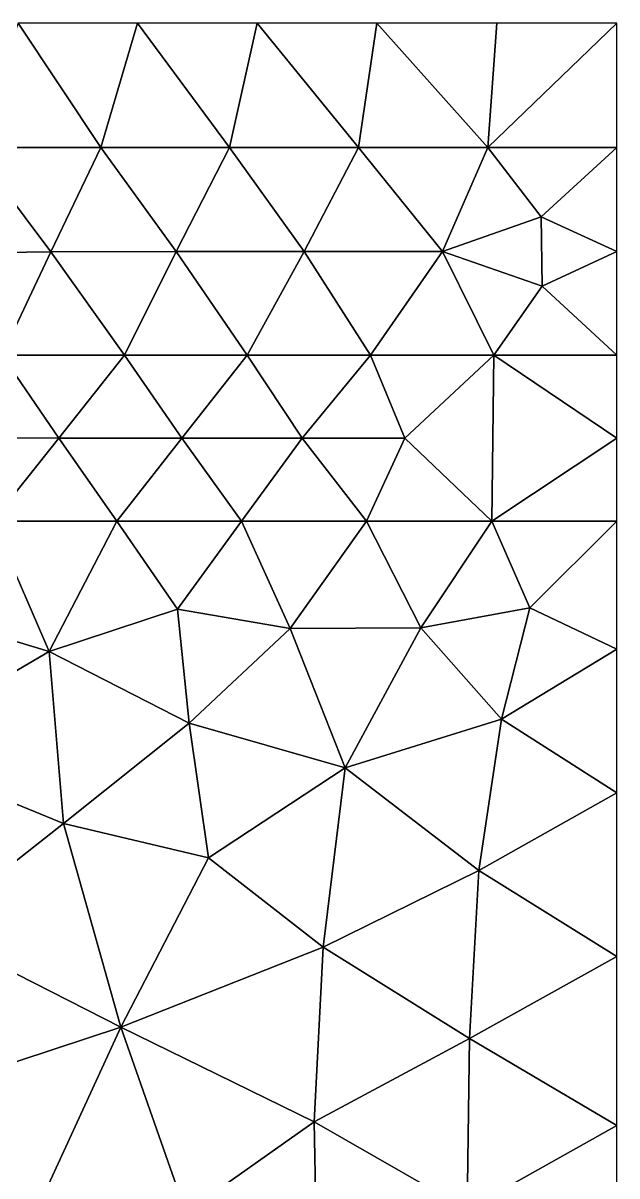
# Model space of a CAD drawing. Header units: metres. Extents: x 0 to 72, y -280 to 0.
# Drawn here: x 36.7 to 72.5, y -69.4 to 0 of the extents above; entities that cross this region are included whole.
import ezdxf

# ---------------------------------------------------------------- set-up
doc = ezdxf.new("R2010")
doc.units = ezdxf.units.M

msp = doc.modelspace()

# ---------------------------------------------------------------- linework, layer by layer
at = {"layer": 'layer', "color": 0}
for points in [[(33.6962, -7.5), (41.4176, -7.5), (36.4407, 0)], [(43.6199, 0), (36.4407, 0), (41.4176, -7.5)], [(41.4176, -7.5), (49.1661, -7.5), (43.6199, 0)], [(50.8235, 0), (43.6199, 0), (49.1661, -7.5)], [(49.1661, -7.5), (56.9402, -7.5), (50.8235, 0)], [(58.0471, 0), (50.8235, 0), (56.9402, -7.5)], [(56.9402, -7.5), (64.7201, -7.5), (58.0471, 0)], [(65.2735, 0), (58.0471, 0), (64.7201, -7.5)], [(64.7201, -7.5), (72.5, -7.5), (72.5, 0)], [(72.5, 0), (65.2735, 0), (64.7201, -7.5)], [(38.4087, -13.7704), (33.6962, -7.5), (31.0837, -13.869)], [(41.4176, -7.5), (33.6962, -7.5), (38.4087, -13.7704)], [(45.9533, -13.7535), (41.4176, -7.5), (38.4087, -13.7704)], [(49.1661, -7.5), (41.4176, -7.5), (45.9533, -13.7535)], [(53.6575, -13.7504), (49.1661, -7.5), (45.9533, -13.7535)], [(56.9402, -7.5), (49.1661, -7.5), (53.6575, -13.7504)], [(61.9982, -13.7492), (56.9402, -7.5), (53.6575, -13.7504)], [(64.7201, -7.5), (56.9402, -7.5), (61.9982, -13.7492)], [(67.9436, -11.666), (64.7201, -7.5), (61.9982, -13.7492)], [(72.5, -7.5), (64.7201, -7.5), (67.9436, -11.666)], [(72.5, -13.75), (72.5, -7.5), (67.9436, -11.666)], [(68.0037, -15.833), (67.9436, -11.666), (61.9982, -13.7492)], [(68.0037, -15.833), (72.5, -13.75), (67.9436, -11.666)], [(31.0837, -13.869), (35.4648, -20), (38.4087, -13.7704)], [(35.4648, -20), (42.8363, -20), (38.4087, -13.7704)], [(38.4087, -13.7704), (42.8363, -20), (45.9533, -13.7535)], [(42.8363, -20), (50.2337, -20), (45.9533, -13.7535)], [(45.9533, -13.7535), (50.2337, -20), (53.6575, -13.7504)], [(50.2337, -20), (57.6536, -20), (53.6575, -13.7504)], [(53.6575, -13.7504), (57.6536, -20), (61.9982, -13.7492)], [(57.6536, -20), (65.0768, -20), (61.9982, -13.7492)], [(61.9982, -13.7492), (65.0768, -20), (68.0037, -15.833)], [(72.5, -20), (72.5, -13.75), (68.0037, -15.833)], [(65.0768, -20), (72.5, -20), (68.0037, -15.833)], [(38.8948, -24.9964), (35.4648, -20), (31.4901, -24.9797)], [(42.8363, -20), (35.4648, -20), (38.8948, -24.9964)], [(46.2963, -24.9993), (42.8363, -20), (38.8948, -24.9964)], [(50.2337, -20), (42.8363, -20), (46.2963, -24.9993)], [(53.5387, -24.9998), (50.2337, -20), (46.2963, -24.9993)], [(57.6536, -20), (50.2337, -20), (53.5387, -24.9998)], [(59.7315, -24.9999), (57.6536, -20), (53.5387, -24.9998)], [(65.0768, -20), (57.6536, -20), (59.7315, -24.9999)], [(59.7315, -24.9999), (64.9627, -30), (65.0768, -20)], [(64.9627, -30), (72.5, -25), (65.0768, -20)], [(72.5, -25), (72.5, -20), (65.0768, -20)], [(31.4901, -24.9797), (34.899, -30), (38.8948, -24.9964)], [(34.899, -30), (42.3825, -30), (38.8948, -24.9964)], [(38.8948, -24.9964), (42.3825, -30), (46.2963, -24.9993)], [(42.3825, -30), (49.8918, -30), (46.2963, -24.9993)], [(46.2963, -24.9993), (49.8918, -30), (53.5387, -24.9998)], [(49.8918, -30), (57.4254, -30), (53.5387, -24.9998)], [(53.5387, -24.9998), (57.4254, -30), (59.7315, -24.9999)], [(57.4254, -30), (64.9627, -30), (59.7315, -24.9999)], [(72.5, -30), (72.5, -25), (64.9627, -30)], [(38.2995, -37.8392), (34.899, -30), (30.5765, -35.5006)], [(42.3825, -30), (34.899, -30), (38.2995, -37.8392)], [(46.0357, -35.2936), (42.3825, -30), (38.2995, -37.8392)], [(49.8918, -30), (42.3825, -30), (46.0357, -35.2936)], [(52.8231, -36.4521), (49.8918, -30), (46.0357, -35.2936)], [(57.4254, -30), (49.8918, -30), (52.8231, -36.4521)], [(60.6935, -36.4055), (57.4254, -30), (52.8231, -36.4521)], [(64.9627, -30), (57.4254, -30), (60.6935, -36.4055)], [(67.2458, -35.2064), (64.9627, -30), (60.6935, -36.4055)], [(72.5, -30), (64.9627, -30), (67.2458, -35.2064)], [(72.5, -37.6991), (72.5, -30), (67.2458, -35.2064)], [(46.0357, -35.2936), (38.2995, -37.8392), (46.7451, -42.1603)], [(52.8231, -36.4521), (46.0357, -35.2936), (46.7451, -42.1603)], [(65.5479, -41.9214), (67.2458, -35.2064), (60.6935, -36.4055)], [(65.5479, -41.9214), (72.5, -37.6991), (67.2458, -35.2064)], [(38.2995, -37.8392), (30.5765, -35.5006), (28.272, -43.7156)], [(56.1237, -44.8457), (52.8231, -36.4521), (46.7451, -42.1603)], [(60.6935, -36.4055), (52.8231, -36.4521), (56.1237, -44.8457)], [(56.1237, -44.8457), (65.5479, -41.9214), (60.6935, -36.4055)], [(38.2995, -37.8392), (28.272, -43.7156), (39.1607, -48.1878)], [(46.7451, -42.1603), (38.2995, -37.8392), (39.1607, -48.1878)], [(72.5, -46.3466), (72.5, -37.6991), (65.5479, -41.9214)], [(47.9085, -50.2691), (46.7451, -42.1603), (39.1607, -48.1878)], [(56.1237, -44.8457), (46.7451, -42.1603), (47.9085, -50.2691)], [(64.1885, -51.0171), (65.5479, -41.9214), (56.1237, -44.8457)], [(64.1885, -51.0171), (72.5, -46.3466), (65.5479, -41.9214)], [(39.1607, -48.1878), (28.272, -43.7156), (31.0497, -54.5829)], [(54.8037, -55.6464), (56.1237, -44.8457), (47.9085, -50.2691)], [(54.8037, -55.6464), (64.1885, -51.0171), (56.1237, -44.8457)], [(72.5, -56.2047), (72.5, -46.3466), (64.1885, -51.0171)], [(39.1607, -48.1878), (31.0497, -54.5829), (42.6302, -60.4534)], [(42.6302, -60.4534), (47.9085, -50.2691), (39.1607, -48.1878)], [(42.6302, -60.4534), (54.8037, -55.6464), (47.9085, -50.2691)], [(63.6259, -61.1363), (64.1885, -51.0171), (54.8037, -55.6464)], [(63.6259, -61.1363), (72.5, -56.2047), (64.1885, -51.0171)], [(42.6302, -60.4534), (31.0497, -54.5829), (30.2529, -64.5262)], [(54.2651, -66.1538), (54.8037, -55.6464), (42.6302, -60.4534)], [(54.2651, -66.1538), (63.6259, -61.1363), (54.8037, -55.6464)], [(72.5, -66.3772), (72.5, -56.2047), (63.6259, -61.1363)], [(37.0224, -72.6473), (42.6302, -60.4534), (30.2529, -64.5262)], [(46.54, -71.6178), (42.6302, -60.4534), (37.0224, -72.6473)], [(46.54, -71.6178), (54.2651, -66.1538), (42.6302, -60.4534)], [(63.4826, -71.4291), (63.6259, -61.1363), (54.2651, -66.1538)], [(63.4826, -71.4291), (72.5, -66.3772), (63.6259, -61.1363)], [(37.0224, -72.6473), (30.2529, -64.5262), (25.9677, -74.1256)], [(54.4714, -76.6729), (54.2651, -66.1538), (46.54, -71.6178)], [(54.4714, -76.6729), (63.4826, -71.4291), (54.2651, -66.1538)], [(72.5, -76.5497), (72.5, -66.3772), (63.4826, -71.4291)]]:
    msp.add_3dface(points, dxfattribs=at)

doc.saveas('drawing.dxf')
